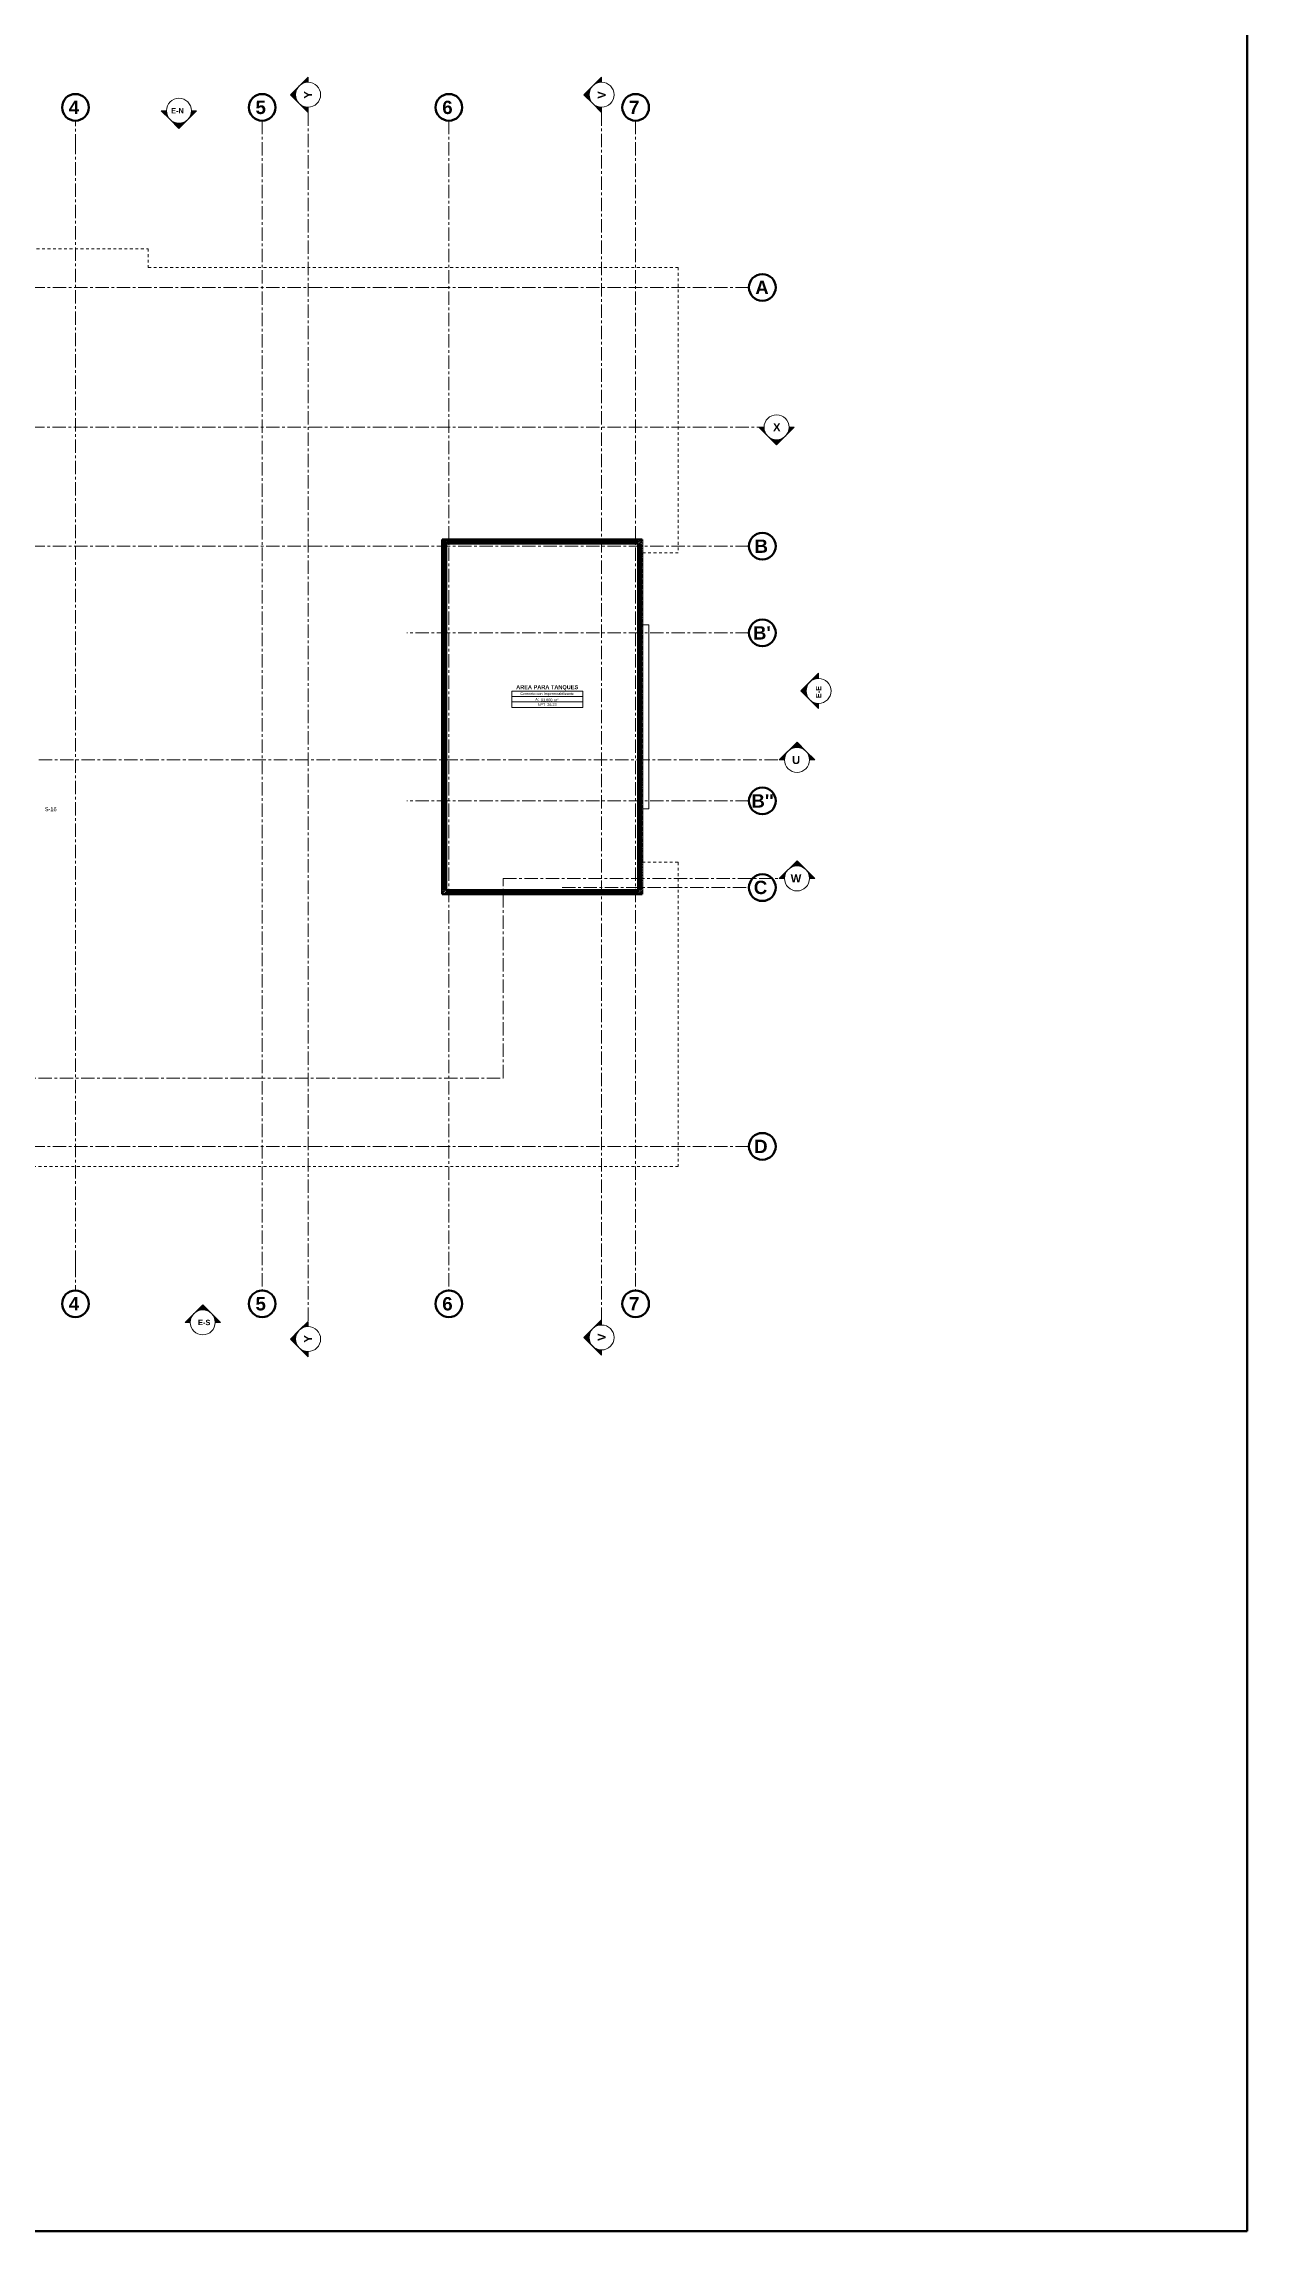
# Model space of a CAD drawing. Header units: inches. Extents: x -38 to 5698, y -33 to 92.
# Drawn here: x 585.4 to 630.5, y -33.2 to 48.8 of the extents above; entities that cross this region are included whole.
import ezdxf

# ---------------------------------------------------------------- set-up
doc = ezdxf.new("R2010")
doc.units = ezdxf.units.IN
doc.header["$MEASUREMENT"] = 0
doc.set_wipeout_variables(frame=1)
for name, pattern in [('Oculto', [0.15875, 0.105833, -0.052917]), ('Punto & Raya', [0.65, 0.5, -0.075, 0, -0.075]), ('Wipeout_Contour', [1, 0, -1])]:
    doc.linetypes.add(name, pattern=pattern)
for name, color, linetype in [('02 _ ARQ _ ALB _ Ejes Generales', 7, 'Continuous'), ('02 _ ARQ _ ZON _ Espacio.3D', 7, 'Continuous'), ('08 _ STR _ EXT _ 07 Losa Aligerada', 7, 'Continuous'), ('Dibujo 2D - General', 7, 'Continuous'), ('Estructura - 04 MURO', 7, 'Continuous'), ('Marcador - Alzados', 7, 'Continuous'), ('Marcador - Secciones', 251, 'Continuous')]:
    doc.layers.add(name, color=color, linetype=linetype)
doc.layers.add('COTAS', color=253, linetype='Continuous', lineweight=13)
doc.styles.add('Estilo_Generado_1', font='swisseb.ttf')
doc.styles.add('Estilo_Generado_3', font='arial.ttf')
doc.styles.add('Estilo_Generado_7', font='swisse.ttf')
pattern_1 = [(45, (556.25423, 3e-09), (-0.030052038, 0.030052038), [])]

msp = doc.modelspace()

# ---------------------------------------------------------------- hatches: boundary and pattern name
at = {"layer": 'Marcador - Alzados', "linetype": 'Continuous', "lineweight": 13}
for points in [[(589.794, 46.274), (590.125, 45.942, -0.198912), (589.988, 46.274)], [(590.125, 45.942), (590.456, 45.611), (590.788, 45.942, -0.414214)], [(591.119, 46.274), (590.925, 46.274, -0.198912), (590.788, 45.942)], [(614.102, 24.853), (613.77, 24.522), (614.102, 24.191, -0.414214)], [(614.433, 25.184), (614.102, 24.853, -0.198912), (614.433, 24.99)], [(614.433, 23.859), (614.433, 24.053, -0.198912), (614.102, 24.191)], [(590.684, 0.85), (590.878, 0.85, -0.198912), (591.015, 1.181)], [(591.015, 1.181, -0.414214), (591.677, 1.181), (591.346, 1.512)], [(592.009, 0.85), (591.677, 1.181, -0.198912), (591.815, 0.85)]]:
    msp.add_hatch(color=7, dxfattribs=at).paths.add_polyline_path(points)
at = {"layer": 'Marcador - Secciones', "linetype": 'Continuous', "lineweight": 13}
for points in [[(594.965, 47.205), (594.634, 46.874), (594.965, 46.542, -0.414214)], [(595.297, 47.536), (594.965, 47.205, -0.198912), (595.297, 47.342)], [(605.968, 47.205), (605.637, 46.874), (605.968, 46.542, -0.414214)], [(606.3, 47.536), (605.968, 47.205, -0.198912), (606.3, 47.342)], [(595.297, 46.211), (595.297, 46.405, -0.198912), (594.965, 46.542)], [(606.3, 46.211), (606.3, 46.405, -0.198912), (605.968, 46.542)], [(612.194, 34.407), (612.526, 34.075, -0.198912), (612.389, 34.407)], [(613.188, 34.075, -0.414214), (612.526, 34.075), (612.857, 33.744)], [(613.519, 34.407), (613.325, 34.407, -0.198912), (613.188, 34.075)], [(612.961, 21.937), (613.155, 21.937, -0.198912), (613.293, 22.268)], [(613.955, 22.268), (613.624, 22.599), (613.293, 22.268, -0.414214)], [(614.286, 21.937), (613.955, 22.268, -0.198912), (614.092, 21.937)], [(613.955, 17.824), (613.624, 18.155), (613.293, 17.824, -0.414214)], [(612.961, 17.493), (613.155, 17.493, -0.198912), (613.293, 17.824)], [(614.286, 17.493), (613.955, 17.824, -0.198912), (614.092, 17.493)], [(595.297, 0.888), (594.965, 0.557, -0.198912), (595.297, 0.694)], [(606.3, 0.947), (605.968, 0.616, -0.198912), (606.3, 0.753)], [(594.965, -0.106, -0.414214), (594.965, 0.557), (594.634, 0.225)], [(605.968, -0.047, -0.414214), (605.968, 0.616), (605.637, 0.285)], [(595.297, -0.437), (595.297, -0.243, -0.198912), (594.965, -0.106)], [(606.3, -0.378), (606.3, -0.184, -0.198912), (605.968, -0.047)]]:
    msp.add_hatch(color=7, dxfattribs=at).paths.add_polyline_path(points)

# ---------------------------------------------------------------- linework, layer by layer
at = {"layer": '02 _ ARQ _ ALB _ Ejes Generales', "color": 251, "linetype": 'Punto & Raya', "lineweight": 13}
for p, q in [((586.574, 44.9), (586.574, 45.9)), ((593.574, 45.9), (593.574, 2.05)), ((586.574, 3.05), (586.574, 44.9)), ((586.574, 44.9), (586.574, 44.9)), ((611.824, 39.65), (561.1, 39.65)), ((611.824, 7.45), (561.1, 7.45)), ((586.574, 3.05), (586.574, 3.05)), ((586.574, 3.05), (586.574, 2.05))]:
    msp.add_line(p, q, dxfattribs=at)
at = {"layer": '02 _ ARQ _ ALB _ Ejes Generales', "color": 7, "linetype": 'Continuous', "lineweight": 60}
for centre in [(586.574, 46.4), (593.574, 46.4), (600.574, 46.4), (607.574, 46.4), (612.324, 39.65), (612.324, 29.95), (612.324, 26.7), (612.324, 20.4), (612.324, 17.15), (612.324, 7.45), (586.574, 1.55), (593.574, 1.55), (600.574, 1.55), (607.574, 1.55)]:
    msp.add_circle(centre, 0.5, dxfattribs=at)
at = {"layer": '02 _ ARQ _ ZON _ Espacio.3D', "color": 252, "linetype": 'Continuous', "lineweight": 13}
for p, q in [((605.589, 24.519), (602.93, 24.519)), ((602.93, 24.519), (602.93, 23.908)), ((605.589, 24.315), (602.93, 24.315)), ((605.589, 24.112), (602.93, 24.112)), ((602.93, 23.908), (605.589, 23.908)), ((605.589, 23.908), (605.589, 24.519))]:
    msp.add_line(p, q, dxfattribs=at)
at = {"layer": '02 _ ARQ _ ZON _ Espacio.3D', "color": 254, "linetype": 'Continuous', "lineweight": 0, "flags": 128}
msp.add_lwpolyline([(600.474, 30.05), (600.474, 17.05), (607.674, 17.05), (607.674, 30.05)], close=True, dxfattribs=at)
at = {"layer": '08 _ STR _ EXT _ 07 Losa Aligerada', "color": 254, "linetype": 'Continuous', "lineweight": 18, "flags": 128}
msp.add_lwpolyline([(600.324, 16.9), (607.824, 16.9), (607.824, 20.1), (608.074, 20.1), (608.074, 27), (607.824, 27), (607.824, 30.2), (600.324, 30.2)], close=True, dxfattribs=at)
at = {"layer": 'Marcador - Alzados', "color": 7, "linetype": 'Continuous', "lineweight": 13}
msp.add_line((591.346, 1.512), (590.684, 0.85), dxfattribs=at)
at = {"layer": 'Marcador - Alzados', "color": 7, "linetype": 'Continuous', "lineweight": 13, "flags": 128}
for points in [[(590.125, 45.942), (589.794, 46.274), (589.988, 46.274, 0.198912)], [(591.119, 46.274), (590.925, 46.274, -0.198912)], [(614.433, 25.184), (614.433, 24.99, 0.198912)], [(614.433, 23.859), (614.433, 24.053, -0.198912)], [(590.684, 0.85), (590.878, 0.85, -0.198912)], [(591.677, 1.181), (592.009, 0.85), (591.815, 0.85, 0.198912)]]:
    msp.add_lwpolyline(points, format="xyb", dxfattribs=at)
for points in [[(591.119, 46.274), (590.456, 45.611), (590.125, 45.942)], [(614.433, 23.859), (613.77, 24.522), (614.433, 25.184)], [(591.677, 1.181), (591.346, 1.512)]]:
    msp.add_lwpolyline(points, dxfattribs=at)
at = {"layer": 'Marcador - Alzados', "color": 7, "linetype": 'Continuous', "lineweight": 13}
for centre in [(590.456, 46.274), (614.433, 24.522), (591.346, 0.85)]:
    msp.add_circle(centre, 0.468, dxfattribs=at)
at = {"layer": 'Marcador - Secciones', "color": 251, "linetype": 'Punto & Raya', "lineweight": 13}
for p, q in [((595.297, 46.211), (595.297, 0.888)), ((560.921, 34.407), (612.194, 34.407)), ((561.193, 10.002), (602.605, 10.002))]:
    msp.add_line(p, q, dxfattribs=at)
at = {"layer": 'Marcador - Secciones', "color": 7, "linetype": 'Continuous', "lineweight": 13}
for p, q in [((613.624, 22.599), (612.961, 21.937)), ((613.624, 18.155), (612.961, 17.493))]:
    msp.add_line(p, q, dxfattribs=at)
at = {"layer": 'Marcador - Secciones', "color": 7, "linetype": 'Continuous', "lineweight": 13, "flags": 128}
for points in [[(595.297, 46.211), (594.634, 46.874), (595.297, 47.536)], [(605.968, 46.542), (605.637, 46.874), (605.968, 47.205)], [(612.526, 34.075), (612.857, 33.744), (613.519, 34.407)], [(613.624, 22.599), (613.955, 22.268)], [(613.624, 18.155), (613.955, 17.824)], [(594.965, 0.557), (594.634, 0.225), (594.965, -0.106)], [(605.968, 0.616), (605.637, 0.285), (605.968, -0.047)]]:
    msp.add_lwpolyline(points, dxfattribs=at)
for points in [[(595.297, 47.536), (595.297, 47.342, 0.198912)], [(605.968, 47.205), (606.3, 47.536), (606.3, 47.342, 0.198912)], [(595.297, 46.211), (595.297, 46.405, -0.198912)], [(605.968, 46.542), (606.3, 46.211), (606.3, 46.405, -0.198912)], [(612.526, 34.075), (612.194, 34.407), (612.389, 34.407, 0.198912)], [(613.519, 34.407), (613.325, 34.407, -0.198912)], [(613.955, 22.268), (614.286, 21.937), (614.092, 21.937, 0.198912)], [(612.961, 21.937), (613.155, 21.937, -0.198912)], [(612.961, 17.493), (613.155, 17.493, -0.198912)], [(613.955, 17.824), (614.286, 17.493), (614.092, 17.493, 0.198912)], [(594.965, 0.557), (595.297, 0.888), (595.297, 0.694, 0.198912)], [(605.968, 0.616), (606.3, 0.947), (606.3, 0.753, 0.198912)], [(594.965, -0.106), (595.297, -0.437), (595.297, -0.243, -0.198912)], [(605.968, -0.047), (606.3, -0.378), (606.3, -0.184, -0.198912)]]:
    msp.add_lwpolyline(points, format="xyb", dxfattribs=at)
at = {"layer": 'Marcador - Secciones', "color": 7, "linetype": 'Continuous', "lineweight": 13}
for centre in [(595.297, 46.874), (606.3, 46.874), (612.857, 34.407), (613.624, 21.937), (613.624, 17.493), (595.297, 0.225), (606.3, 0.285)]:
    msp.add_circle(centre, 0.468, dxfattribs=at)

# ---------------------------------------------------------------- texts
at = {"layer": '02 _ ARQ _ ALB _ Ejes Generales', "color": 7, "lineweight": 30, "char_height": 0.5, "attachment_point": 1, "style": 'Estilo_Generado_1'}
for s, insert in [('\\A1;{\\pql;\\pt0;\\fSwis721 Ex BT|b1|i0|c0|p34;4}', (586.325, 46.65)), ('\\A1;{\\pql;\\pt0;\\fSwis721 Ex BT|b1|i0|c0|p34;5}', (593.325, 46.65)), ('\\A1;{\\pql;\\pt0;\\fSwis721 Ex BT|b1|i0|c0|p34;6}', (600.325, 46.65)), ('\\A1;{\\pql;\\pt0;\\fSwis721 Ex BT|b1|i0|c0|p34;7}', (607.325, 46.65)), ('\\A1;{\\pql;\\pt0;\\fSwis721 Ex BT|b1|i0|c0|p34;A}', (612.059, 39.9)), ('\\A1;{\\pql;\\pt0;\\fSwis721 Ex BT|b1|i0|c0|p34;B}', (612.032, 30.2)), ("\\A1;{\\pql;\\pt0;\\fSwis721 Ex BT|b1|i0|c0|p34;B'}", (611.972, 26.95)), ("\\A1;{\\pql;\\pt0;\\fSwis721 Ex BT|b1|i0|c0|p34;B''}", (611.913, 20.65)), ('\\A1;{\\pql;\\pt0;\\fSwis721 Ex BT|b1|i0|c0|p34;C}', (612.004, 17.408)), ('\\A1;{\\pql;\\pt0;\\fSwis721 Ex BT|b1|i0|c0|p34;D}', (612.018, 7.7)), ('\\A1;{\\pql;\\pt0;\\fSwis721 Ex BT|b1|i0|c0|p34;4}', (586.325, 1.8)), ('\\A1;{\\pql;\\pt0;\\fSwis721 Ex BT|b1|i0|c0|p34;5}', (593.325, 1.8)), ('\\A1;{\\pql;\\pt0;\\fSwis721 Ex BT|b1|i0|c0|p34;6}', (600.325, 1.8)), ('\\A1;{\\pql;\\pt0;\\fSwis721 Ex BT|b1|i0|c0|p34;7}', (607.325, 1.8))]:
    msp.add_mtext(s, dxfattribs=dict(at, insert=insert))
at = {"layer": '02 _ ARQ _ ZON _ Espacio.3D', "color": 252, "lineweight": 25, "attachment_point": 2}
for s, insert, char_height, style in [('\\A1;{\\pqc;\\pt0;\\fSwis721 Ex BT|b1|i0|c0|p34;AREA PARA TANQUES}', (604.259, 24.739), 0.15, 'Estilo_Generado_1'), ('\\A1;{\\pqc;\\pt0;\\fSwis721 Ex BT|b0|i0|c238|p34;Cemento con Impermeabilizante}', (604.259, 24.469), 0.1, 'Estilo_Generado_7'), ('\\A1;{\\pqc;\\pt0;\\fSwis721 Ex BT|b0|i0|c238|p34;A: }', (603.881, 24.263), 0.1, 'Estilo_Generado_7'), ('\\A1;{\\pqc;\\pt0;\\fSwis721 Ex BT|b0|i0|c238|p34;NPT  26.23}', (604.259, 24.06), 0.1, 'Estilo_Generado_7'), ('\\A1;{\\pqc;\\pt0,0.3;\\fSwis721 Ex BT|b0|i0|c238|p34;93.600\\fSwis721 Ex BT|b0|i0|c238|p34;\\A1{\\H.66x;\\S^  ;}\\fSwis721 Ex BT|b0|i0|c238|p34; m\\fSwis721 Ex BT|b0|i0|c238|p34;\\A1{\\H.66x;\\S2^  ;}}', (604.357, 24.263), 0.1, 'Estilo_Generado_7')]:
    msp.add_mtext(s, dxfattribs=dict(at, insert=insert, char_height=char_height, style=style))
at = {"layer": 'Marcador - Alzados', "color": 5, "lineweight": 35, "char_height": 0.2, "style": 'Estilo_Generado_1'}
for s, insert, attachment_point in [('\\A1;{\\pql;\\pt0;\\fSwis721 Ex BT|b1|i0|c0|p34;E-N}', (590.159, 46.174), 7), ('\\A1;{\\pqr;\\pt0;\\fSwis721 Ex BT|b1|i0|c0|p34;E-S}', (591.635, 0.745), 9)]:
    msp.add_mtext(s, dxfattribs=dict(at, insert=insert, attachment_point=attachment_point))
at = {"layer": 'Marcador - Alzados', "color": 5, "lineweight": 35, "insert": (614.533, 24.247), "char_height": 0.2, "attachment_point": 7, "rotation": 90, "style": 'Estilo_Generado_1'}
msp.add_mtext('\\A1;{\\pql;\\pt0;\\fSwis721 Ex BT|b1|i0|c0|p34;E-E}', dxfattribs=at)
at = {"layer": 'Marcador - Secciones', "color": 5, "lineweight": 25, "char_height": 0.3, "rotation": 90, "style": 'Estilo_Generado_1'}
for s, insert, attachment_point in [('\\A1;{\\pql;\\pt0;\\fSwis721 Ex BT|b1|i0|c0|p34;Y}', (595.447, 46.727), 7), ('\\A1;{\\pql;\\pt0;\\fSwis721 Ex BT|b1|i0|c0|p34;V}', (606.45, 46.723), 7), ('\\A1;{\\pqr;\\pt0;\\fSwis721 Ex BT|b1|i0|c0|p34;Y}', (595.447, 0.372), 9), ('\\A1;{\\pqr;\\pt0;\\fSwis721 Ex BT|b1|i0|c0|p34;V}', (606.45, 0.436), 9)]:
    msp.add_mtext(s, dxfattribs=dict(at, insert=insert, attachment_point=attachment_point))
at = {"layer": 'Marcador - Secciones', "color": 5, "lineweight": 25, "char_height": 0.3, "style": 'Estilo_Generado_1'}
for s, insert, attachment_point in [('\\A1;{\\pqr;\\pt0;\\fSwis721 Ex BT|b1|i0|c0|p34;X}', (613.005, 34.257), 9), ('\\A1;{\\pql;\\pt0;\\fSwis721 Ex BT|b1|i0|c0|p34;U}', (613.439, 21.779), 7), ('\\A1;{\\pql;\\pt0;\\fSwis721 Ex BT|b1|i0|c0|p34;W}', (613.388, 17.343), 7)]:
    msp.add_mtext(s, dxfattribs=dict(at, insert=insert, attachment_point=attachment_point))
at = {"layer": 'Marcador - Secciones', "color": 152, "lineweight": 20, "insert": (585.427, 20.012), "char_height": 0.15, "attachment_point": 7, "style": 'Estilo_Generado_3'}
msp.add_mtext('\\A1;{\\pql;\\pt0;\\fArial|b0|i0|c0|p34;S-16}', dxfattribs=at)

# ---------------------------------------------------------------- next in the draw order: wipeouts: each hides what was drawn before it
at = {"color": 254, "linetype": 'Wipeout_Contour', "lineweight": 0, "ltscale": 14606.013204}
msp.add_wipeout([(600.324, 17.05), (600.324, 16.9), (600.474, 17.05)], dxfattribs=at).dxf.layer = 'Estructura - 04 MURO'
at = {"color": 254, "linetype": 'Wipeout_Contour', "lineweight": 0, "ltscale": 14627.213093}
msp.add_wipeout([(607.674, 17.05), (607.824, 16.9), (607.824, 17.05)], dxfattribs=at).dxf.layer = 'Estructura - 04 MURO'

# ---------------------------------------------------------------- next in the draw order: hatches: boundary and pattern name
at = {"layer": 'Estructura - 04 MURO', "linetype": 'Continuous', "lineweight": 5}
h = msp.add_hatch(dxfattribs=at)
h.set_pattern_fill('LADRILLO_COMÚN_0002', color=252, style=0, pattern_type=2)
h.set_pattern_definition(pattern_1)
h.paths.add_polyline_path([(600.324, 17.05), (600.324, 16.9), (600.474, 17.05)])
h = msp.add_hatch(dxfattribs=at)
h.set_pattern_fill('LADRILLO_COMÚN_0002', color=252, style=0, pattern_type=2)
h.set_pattern_definition(pattern_1)
h.paths.add_polyline_path([(607.674, 17.05), (607.824, 16.9), (607.824, 17.05)])

# ---------------------------------------------------------------- next in the draw order: wipeouts: each hides what was drawn before it
at = {"color": 254, "linetype": 'Wipeout_Contour', "lineweight": 0, "ltscale": 14605.1592}
msp.add_wipeout([(600.474, 17.05), (600.324, 16.9), (600.474, 16.9)], dxfattribs=at).dxf.layer = 'Estructura - 04 MURO'

# ---------------------------------------------------------------- next in the draw order: hatches: boundary and pattern name
at = {"layer": 'Estructura - 04 MURO', "linetype": 'Continuous', "lineweight": 5}
h = msp.add_hatch(dxfattribs=at)
h.set_pattern_fill('LADRILLO_COMÚN_0002', color=252, style=0, pattern_type=2)
h.set_pattern_definition(pattern_1)
h.paths.add_polyline_path([(600.474, 17.05), (600.324, 16.9), (600.474, 16.9)])

# ---------------------------------------------------------------- next in the draw order: wipeouts: each hides what was drawn before it
at = {"color": 254, "linetype": 'Wipeout_Contour', "lineweight": 0, "ltscale": 19488.814866}
msp.add_wipeout([(607.674, 17.05), (600.474, 17.05), (600.474, 16.9), (607.674, 16.9)], dxfattribs=at).dxf.layer = 'Estructura - 04 MURO'

# ---------------------------------------------------------------- next in the draw order: hatches: boundary and pattern name
at = {"layer": 'Estructura - 04 MURO', "linetype": 'Continuous', "lineweight": 5}
h = msp.add_hatch(dxfattribs=at)
h.set_pattern_fill('LADRILLO_COMÚN_0002', color=252, style=0, pattern_type=2)
h.set_pattern_definition(pattern_1)
h.paths.add_polyline_path([(607.674, 17.05), (600.474, 17.05), (600.474, 16.9), (607.674, 16.9)])

# ---------------------------------------------------------------- next in the draw order: linework, layer by layer
at = {"layer": 'Estructura - 04 MURO', "color": 7, "linetype": 'Continuous', "lineweight": 80, "flags": 128}
msp.add_lwpolyline([(600.324, 16.9), (600.324, 30.2)], dxfattribs=at)
at = {"layer": 'Marcador - Secciones', "color": 251, "linetype": 'Punto & Raya', "lineweight": 13}
msp.add_line((602.605, 10.002), (602.605, 17.493), dxfattribs=at)

# ---------------------------------------------------------------- next in the draw order: wipeouts: each hides what was drawn before it
at = {"color": 254, "linetype": 'Wipeout_Contour', "lineweight": 0, "ltscale": 14606.198461}
msp.add_wipeout([(600.474, 30.05), (600.324, 30.2), (600.324, 30.05)], dxfattribs=at).dxf.layer = 'Estructura - 04 MURO'
at = {"color": 254, "linetype": 'Wipeout_Contour', "lineweight": 0, "ltscale": 14628.059084}
msp.add_wipeout([(607.674, 16.9), (607.824, 16.9), (607.674, 17.05)], dxfattribs=at).dxf.layer = 'Estructura - 04 MURO'

# ---------------------------------------------------------------- next in the draw order: hatches: boundary and pattern name
at = {"layer": 'Estructura - 04 MURO', "linetype": 'Continuous', "lineweight": 5}
h = msp.add_hatch(dxfattribs=at)
h.set_pattern_fill('LADRILLO_COMÚN_0002', color=252, style=0, pattern_type=2)
h.set_pattern_definition(pattern_1)
h.paths.add_polyline_path([(600.474, 30.05), (600.324, 30.2), (600.324, 30.05)])
h = msp.add_hatch(dxfattribs=at)
h.set_pattern_fill('LADRILLO_COMÚN_0002', color=252, style=0, pattern_type=2)
h.set_pattern_definition(pattern_1)
h.paths.add_polyline_path([(607.674, 16.9), (607.824, 16.9), (607.674, 17.05)])

# ---------------------------------------------------------------- next in the draw order: linework, layer by layer
at = {"layer": 'Estructura - 04 MURO', "color": 7, "linetype": 'Continuous', "lineweight": 80, "flags": 128}
for points in [[(607.824, 16.9), (607.824, 30.2)], [(600.324, 16.9), (607.824, 16.9)], [(607.674, 17.05), (600.474, 17.05)]]:
    msp.add_lwpolyline(points, dxfattribs=at)

# ---------------------------------------------------------------- next in the draw order: wipeouts: each hides what was drawn before it
at = {"color": 254, "linetype": 'Wipeout_Contour', "lineweight": 0, "ltscale": 14628.255172}
msp.add_wipeout([(607.674, 30.05), (607.824, 30.2), (607.674, 30.2)], dxfattribs=at).dxf.layer = 'Estructura - 04 MURO'

# ---------------------------------------------------------------- next in the draw order: hatches: boundary and pattern name
at = {"layer": 'Estructura - 04 MURO', "linetype": 'Continuous', "lineweight": 5}
h = msp.add_hatch(dxfattribs=at)
h.set_pattern_fill('LADRILLO_COMÚN_0002', color=252, style=0, pattern_type=2)
h.set_pattern_definition(pattern_1)
h.paths.add_polyline_path([(607.674, 30.05), (607.824, 30.2), (607.674, 30.2)])

# ---------------------------------------------------------------- next in the draw order: wipeouts: each hides what was drawn before it
at = {"color": 254, "linetype": 'Wipeout_Contour', "lineweight": 0, "ltscale": 19503.641404}
msp.add_wipeout([(607.674, 30.05), (607.674, 17.05), (607.824, 17.05), (607.824, 30.05)], dxfattribs=at).dxf.layer = 'Estructura - 04 MURO'

# ---------------------------------------------------------------- next in the draw order: hatches: boundary and pattern name
at = {"layer": 'Estructura - 04 MURO', "linetype": 'Continuous', "lineweight": 5}
h = msp.add_hatch(dxfattribs=at)
h.set_pattern_fill('LADRILLO_COMÚN_0002', color=252, style=0, pattern_type=2)
h.set_pattern_definition(pattern_1)
h.paths.add_polyline_path([(607.674, 30.05), (607.674, 17.05), (607.824, 17.05), (607.824, 30.05)])

# ---------------------------------------------------------------- next in the draw order: linework, layer by layer
at = {"layer": '02 _ ARQ _ ALB _ Ejes Generales', "color": 251, "linetype": 'Punto & Raya', "lineweight": 13}
msp.add_line((604.824, 17.15), (611.824, 17.15), dxfattribs=at)
at = {"layer": 'Marcador - Secciones', "color": 251, "linetype": 'Punto & Raya', "lineweight": 13}
msp.add_line((602.605, 17.493), (612.961, 17.493), dxfattribs=at)

# ---------------------------------------------------------------- next in the draw order: wipeouts: each hides what was drawn before it
at = {"color": 254, "linetype": 'Wipeout_Contour', "lineweight": 0, "ltscale": 14627.398083}
msp.add_wipeout([(607.674, 30.05), (607.824, 30.05), (607.824, 30.2)], dxfattribs=at).dxf.layer = 'Estructura - 04 MURO'

# ---------------------------------------------------------------- next in the draw order: hatches: boundary and pattern name
at = {"layer": 'Estructura - 04 MURO', "linetype": 'Continuous', "lineweight": 5}
h = msp.add_hatch(dxfattribs=at)
h.set_pattern_fill('LADRILLO_COMÚN_0002', color=252, style=0, pattern_type=2)
h.set_pattern_definition(pattern_1)
h.paths.add_polyline_path([(607.674, 30.05), (607.824, 30.05), (607.824, 30.2)])

# ---------------------------------------------------------------- next in the draw order: linework, layer by layer
at = {"layer": 'Estructura - 04 MURO', "color": 7, "linetype": 'Continuous', "lineweight": 80, "flags": 128}
msp.add_lwpolyline([(607.674, 30.05), (607.674, 17.05)], dxfattribs=at)

# ---------------------------------------------------------------- next in the draw order: wipeouts: each hides what was drawn before it
at = {"color": 254, "linetype": 'Wipeout_Contour', "lineweight": 0, "ltscale": 19489.069104}
msp.add_wipeout([(600.474, 30.05), (607.674, 30.05), (607.674, 30.2), (600.474, 30.2)], dxfattribs=at).dxf.layer = 'Estructura - 04 MURO'

# ---------------------------------------------------------------- next in the draw order: hatches: boundary and pattern name
at = {"layer": 'Estructura - 04 MURO', "linetype": 'Continuous', "lineweight": 5}
h = msp.add_hatch(dxfattribs=at)
h.set_pattern_fill('LADRILLO_COMÚN_0002', color=252, style=0, pattern_type=2)
h.set_pattern_definition(pattern_1)
h.paths.add_polyline_path([(600.474, 30.05), (607.674, 30.05), (607.674, 30.2), (600.474, 30.2)])

# ---------------------------------------------------------------- next in the draw order: linework, layer by layer
at = {"layer": '02 _ ARQ _ ALB _ Ejes Generales', "color": 251, "linetype": 'Punto & Raya', "lineweight": 13}
msp.add_line((607.574, 45.9), (607.574, 2.05), dxfattribs=at)
at = {"layer": 'Marcador - Secciones', "color": 251, "linetype": 'Punto & Raya', "lineweight": 13}
msp.add_line((606.3, 46.211), (606.3, 0.947), dxfattribs=at)

# ---------------------------------------------------------------- next in the draw order: wipeouts: each hides what was drawn before it
at = {"color": 254, "linetype": 'Wipeout_Contour', "lineweight": 0, "ltscale": 14605.355593}
msp.add_wipeout([(600.474, 30.2), (600.324, 30.2), (600.474, 30.05)], dxfattribs=at).dxf.layer = 'Estructura - 04 MURO'

# ---------------------------------------------------------------- next in the draw order: hatches: boundary and pattern name
at = {"layer": 'Estructura - 04 MURO', "linetype": 'Continuous', "lineweight": 5}
h = msp.add_hatch(dxfattribs=at)
h.set_pattern_fill('LADRILLO_COMÚN_0002', color=252, style=0, pattern_type=2)
h.set_pattern_definition(pattern_1)
h.paths.add_polyline_path([(600.474, 30.2), (600.324, 30.2), (600.474, 30.05)])

# ---------------------------------------------------------------- next in the draw order: linework, layer by layer
at = {"layer": 'Estructura - 04 MURO', "color": 7, "linetype": 'Continuous', "lineweight": 80, "flags": 128}
msp.add_lwpolyline([(600.474, 30.05), (607.674, 30.05)], dxfattribs=at)

# ---------------------------------------------------------------- next in the draw order: wipeouts: each hides what was drawn before it
at = {"color": 254, "linetype": 'Wipeout_Contour', "lineweight": 0, "ltscale": 19474.241745}
msp.add_wipeout([(600.474, 17.05), (600.474, 30.05), (600.324, 30.05), (600.324, 17.05)], dxfattribs=at).dxf.layer = 'Estructura - 04 MURO'

# ---------------------------------------------------------------- next in the draw order: hatches: boundary and pattern name
at = {"layer": 'Estructura - 04 MURO', "linetype": 'Continuous', "lineweight": 5}
h = msp.add_hatch(dxfattribs=at)
h.set_pattern_fill('LADRILLO_COMÚN_0002', color=252, style=0, pattern_type=2)
h.set_pattern_definition(pattern_1)
h.paths.add_polyline_path([(600.474, 17.05), (600.474, 30.05), (600.324, 30.05), (600.324, 17.05)])

# ---------------------------------------------------------------- next in the draw order: linework, layer by layer
at = {"layer": '02 _ ARQ _ ALB _ Ejes Generales', "color": 251, "linetype": 'Punto & Raya', "lineweight": 13}
for p, q in [((600.574, 45.9), (600.574, 2.05)), ((611.824, 29.95), (561.1, 29.95)), ((611.824, 26.7), (598.993, 26.7)), ((611.824, 20.4), (598.993, 20.4))]:
    msp.add_line(p, q, dxfattribs=at)
at = {"layer": 'COTAS', "color": 1, "linetype": 'ByBlock', "lineweight": 140}
msp.add_lwpolyline([(-38.241, 91.663), (630.501, 91.663), (630.501, -33.22), (-38.241, -33.22)], close=True, dxfattribs=at)
at = {"layer": 'Dibujo 2D - General', "color": 7, "linetype": 'Oculto', "lineweight": 13}
msp.add_lwpolyline([(607.824, 18.1), (609.174, 18.1), (609.174, 6.7), (580.453, 6.7), (580.453, 6), (564.124, 6), (564.124, 41.1), (589.304, 41.1), (589.304, 40.4), (609.174, 40.4), (609.174, 29.7), (607.824, 29.7)], close=True, dxfattribs=at)
at = {"layer": 'Estructura - 04 MURO', "color": 7, "linetype": 'Continuous', "lineweight": 80}
msp.add_line((607.824, 30.2), (600.324, 30.2), dxfattribs=at)
at = {"layer": 'Estructura - 04 MURO', "color": 7, "linetype": 'Continuous', "lineweight": 80, "flags": 128}
msp.add_lwpolyline([(600.474, 17.05), (600.474, 30.05)], dxfattribs=at)
at = {"layer": 'Marcador - Secciones', "color": 251, "linetype": 'Punto & Raya', "lineweight": 13}
msp.add_line((585.207, 21.937), (612.961, 21.937), dxfattribs=at)

doc.saveas('drawing.dxf')
